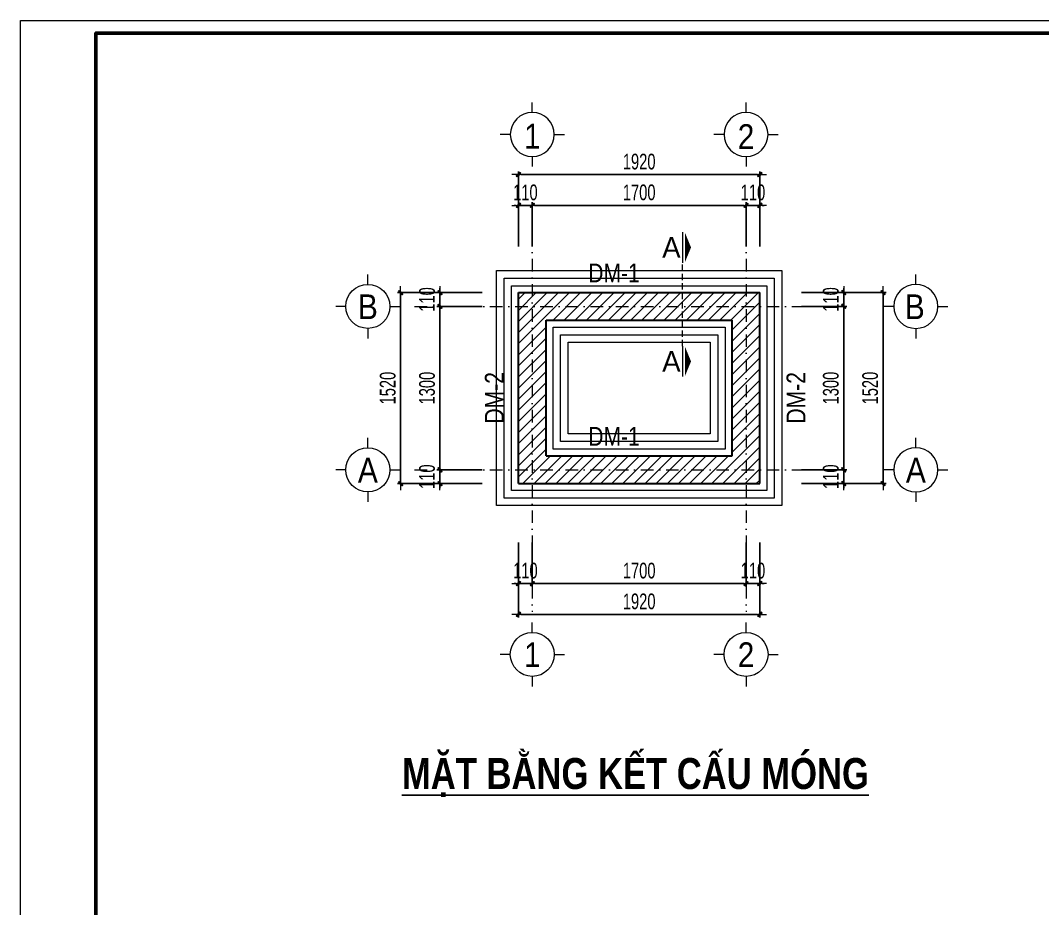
# Model space of a CAD drawing. Header units: millimetres. Extents: x -211129 to 461116, y -574633 to 115.
# Drawn here: x 301516 to 309646, y -538758 to -531691 of the extents above; entities that cross this region are included whole.
import ezdxf
from ezdxf.enums import TextEntityAlignment as Align

# ---------------------------------------------------------------- set-up
doc = ezdxf.new("R2010")
doc.units = ezdxf.units.MM
doc.header["$MEASUREMENT"] = 0
doc.header["$PDMODE"] = 32
doc.linetypes.add('DASHDOT', pattern=[1, 0.5, -0.25, 0, -0.25])
doc.linetypes.add('HIDDEN', pattern=[0.375, 0.25, -0.125])
doc.layers.get('Defpoints').update_dxf_attribs({"color": 1})
for name, color, linetype, lineweight in [('Khungten_LCDI', 7, 'Continuous', 5), ('LC Dim', 8, 'Continuous', 18), ('LC ISO', 153, 'Continuous', 13), ('LC Khac', 4, 'Continuous', 9), ('LC MANH DUT', 35, 'HIDDEN', 5), ('LC Net dam 1', 30, 'Continuous', 30), ('LC Net manh', 133, 'Continuous', 5), ('LC Net thay', 63, 'Continuous', 25), ('LC Net truc', 79, 'DASHDOT', 13), ('LC Text1', 3, 'Continuous', 20), ('LC Text2', 7, 'Continuous', 25)]:
    doc.layers.add(name, color=color, linetype=linetype, lineweight=lineweight)
doc.styles.add('HOATBIF', font='hoatbif.shx', dxfattribs={"width": 0.7})
doc.styles.add('Khungten', font='VHAVAN.TTF', dxfattribs={"width": 0.9, "height": 5000})
doc.styles.add('LC 1', font='VHAVANB.TTF')
doc.styles.add('LC3', font='VHARIALB.TTF', dxfattribs={"width": 0.8})
doc.styles.add('T2', font='VHARIAL.TTF', dxfattribs={"width": 0.8})
doc.styles.add('Title', font='VHBLACK.TTF', dxfattribs={"width": 0.8})
doc.dimstyles.new('1-100(1-50)', dxfattribs={"dimscale": 50, "dimtxt": 2.5, "dimasz": 0.35, "dimexe": 0.5, "dimexo": 0, "dimgap": 0.8, "dimtad": 1, "dimdec": 0, "dimzin": 0, "dimdsep": 46, "dimtxsty": 'HOATBIF', "dimblk1": 'DOT', "dimblk2": 'DOT', "dimsah": 1, "dimcen": -1, "dimdle": 1, "dimclrd": 256, "dimclre": 256, "dimclrt": 4, "dimadec": 3, "dimazin": 2, "dimtfac": 0.333333, "dimtdec": 0, "dimtix": 1, "dimtmove": 2, "dimatfit": 3, "dimldrblk": 'DOT', "dimfxl": 1, "dimtvp": 0.833333, "dimtolj": 1, "dimtzin": 0, "dimarcsym": 0})

# ---------------------------------------------------------------- blocks, each defined once
blk = doc.blocks.new('lcdi fix')
at = {"layer": 'Defpoints', "lineweight": 0}
blk.add_lwpolyline([(-1200, -14850), (-1200, 14850), (40800, 14850), (40800, -14850)], close=True, dxfattribs=at)
at = {"layer": 'Khungten_LCDI', "color": 5, "lineweight": 60}
blk.add_lwpolyline([(0, -14650), (0, 14650), (40600, 14650), (40600, -14650)], close=True, dxfattribs=at)
at = {"color": 7, "style": 'Khungten', "width": 0.8}
for tag, p in [('REVISION', (39499, -10746)), ('NGAYHT', (39546, -11609))]:
    blk.add_attdef(tag, text='', height=200, dxfattribs=at).set_placement(p, align=Align.CENTER)
at = {"layer": 'LC Text1', "color": 3, "style": 'LC 1', "width": 1.834006}
for tag, p, p2 in [('TENBANVE1', (36913, -8886), (40339, -8886)), ('TENBANVE2', (36913, -9562), (40339, -9562))]:
    blk.add_attdef(tag, text='', height=250, dxfattribs=at).set_placement(p, p2, align=Align.FIT)
at = {"layer": 'LC Text1', "style": 'Title', "width": 0.7}
blk.add_attdef('SOBANVE', text='', height=250, dxfattribs=at).set_placement((39562, -13896), align=Align.CENTER)
blk = doc.blocks.new('TTRUC')
at = {"layer": 'LC ISO'}
for p, q in [((0, 6.95), (0, 10.13)), ((-6.95, 0), (-10.13, 0)), ((6.95, 0), (10.13, 0)), ((0, -6.95), (0, -10.13))]:
    blk.add_line(p, q, dxfattribs=at)
at = {"layer": 'LC Net manh'}
blk.add_circle((0, 0), 6.95, dxfattribs=at)
blk = doc.blocks.new('DOT')
at = {"layer": 'LC Dim'}
blk.add_line((-3, 0), (3, 0), dxfattribs=at)
at = {"layer": 'LC Dim', "color": 4}
blk.add_line((-1, -1), (1, 1), dxfattribs=at)
blk.add_lwpolyline([(0.5, 1), (-1, -0.5), (-0.5, -1), (1, 0.5)], close=True, dxfattribs=at)
blk = doc.blocks.new('*D1047')
at = {"layer": 'Defpoints', "color": 0, "ltscale": 2, "transparency": 16777216}
for p in [(304853.1, -533966.9), (305188.2, -533966.9), (305188.2, -535266.9)]:
    blk.add_point(p, dxfattribs=at)
at = {"layer": 'LC Dim', "lineweight": -2, "ltscale": 2, "transparency": 16777216}
for p, q in [((305188.2, -533966.9), (304828.1, -533966.9)), ((304853.1, -535249.4), (304853.1, -533984.4)), ((305188.2, -535266.9), (304828.1, -535266.9))]:
    blk.add_line(p, q, dxfattribs=at)
at = {"layer": 'LC Dim', "lineweight": -2, "ltscale": 2, "transparency": 16777216, "xscale": 17.5, "yscale": 17.5, "zscale": 17.5}
for p, rotation in [((304853.1, -533966.9), 90), ((304853.1, -535266.9), 270)]:
    blk.add_blockref('DOT', p, dxfattribs=dict(at, rotation=rotation))
at = {"layer": 'LC Dim', "color": 4, "ltscale": 2, "transparency": 16777216, "insert": (304750.6, -534616.9), "char_height": 125, "attachment_point": 5, "rotation": 90, "style": 'HOATBIF'}
blk.add_mtext('\\A1;1300', dxfattribs=at)
blk = doc.blocks.new('_Dot')
at = {"color": 0, "linetype": 'ByBlock', "lineweight": -2}
blk.add_line((-0.5, 0), (-1, 0), dxfattribs=at)
at = {"color": 0, "linetype": 'ByBlock', "const_width": 0.5}
blk.add_lwpolyline([(-0.25, 0, 1), (0.25, 0, 1)], format="xyb", close=True, dxfattribs=at)
blk = doc.blocks.new('*D1048')
at = {"layer": 'Defpoints', "color": 0, "ltscale": 2, "transparency": 16777216}
for p in [(304853.1, -533856.9), (305188.2, -533856.9), (305188.2, -533966.9)]:
    blk.add_point(p, dxfattribs=at)
at = {"layer": 'LC Dim', "lineweight": -2, "ltscale": 2, "transparency": 16777216}
for p, q in [((305188.2, -533856.9), (304828.1, -533856.9)), ((304853.1, -533839.4), (304853.1, -533821.9)), ((304853.1, -533966.9), (304853.1, -533856.9)), ((305188.2, -533966.9), (304828.1, -533966.9)), ((304853.1, -533984.4), (304853.1, -534001.9))]:
    blk.add_line(p, q, dxfattribs=at)
at = {"layer": 'LC Dim', "lineweight": -2, "ltscale": 2, "transparency": 16777216, "xscale": 17.5, "yscale": 17.5, "zscale": 17.5}
for p, rotation in [((304853.1, -533856.9), 270), ((304853.1, -533966.9), 90)]:
    blk.add_blockref('DOT', p, dxfattribs=dict(at, rotation=rotation))
at = {"layer": 'LC Dim', "color": 4, "ltscale": 2, "transparency": 16777216, "insert": (304750.6, -533911.9), "char_height": 125, "attachment_point": 5, "rotation": 90, "style": 'HOATBIF'}
blk.add_mtext('\\A1;110', dxfattribs=at)
blk = doc.blocks.new('*D1049')
at = {"layer": 'Defpoints', "color": 0, "ltscale": 2, "transparency": 16777216}
for p in [(305188.2, -535266.9), (304853.1, -535376.9), (305188.2, -535376.9)]:
    blk.add_point(p, dxfattribs=at)
at = {"layer": 'LC Dim', "lineweight": -2, "ltscale": 2, "transparency": 16777216}
for p, q in [((304853.1, -535249.4), (304853.1, -535231.9)), ((305188.2, -535266.9), (304828.1, -535266.9)), ((304853.1, -535266.9), (304853.1, -535376.9)), ((305188.2, -535376.9), (304828.1, -535376.9)), ((304853.1, -535394.4), (304853.1, -535411.9))]:
    blk.add_line(p, q, dxfattribs=at)
at = {"layer": 'LC Dim', "lineweight": -2, "ltscale": 2, "transparency": 16777216, "xscale": 17.5, "yscale": 17.5, "zscale": 17.5}
for p, rotation in [((304853.1, -535266.9), 270), ((304853.1, -535376.9), 90)]:
    blk.add_blockref('DOT', p, dxfattribs=dict(at, rotation=rotation))
at = {"layer": 'LC Dim', "color": 4, "ltscale": 2, "transparency": 16777216, "insert": (304750.6, -535321.9), "char_height": 125, "attachment_point": 5, "rotation": 90, "style": 'HOATBIF'}
blk.add_mtext('\\A1;110', dxfattribs=at)
blk = doc.blocks.new('*D1050')
at = {"layer": 'Defpoints', "color": 0, "ltscale": 2, "transparency": 16777216}
for p in [(305587.6, -535844.2), (307287.6, -535844.2), (307287.6, -536172.1)]:
    blk.add_point(p, dxfattribs=at)
at = {"layer": 'LC Dim', "lineweight": -2, "ltscale": 2, "transparency": 16777216}
for p, q in [((305587.6, -535844.2), (305587.6, -536197.1)), ((307287.6, -535844.2), (307287.6, -536197.1)), ((305605.1, -536172.1), (307270.1, -536172.1))]:
    blk.add_line(p, q, dxfattribs=at)
at = {"layer": 'LC Dim', "lineweight": -2, "ltscale": 2, "transparency": 16777216, "xscale": 17.5, "yscale": 17.5, "zscale": 17.5, "rotation": 180}
blk.add_blockref('DOT', (305587.6, -536172.1), dxfattribs=at)
at = {"layer": 'LC Dim', "lineweight": -2, "ltscale": 2, "transparency": 16777216, "xscale": 17.5, "yscale": 17.5, "zscale": 17.5}
blk.add_blockref('DOT', (307287.6, -536172.1), dxfattribs=at)
at = {"layer": 'LC Dim', "color": 4, "ltscale": 2, "transparency": 16777216, "insert": (306437.6, -536069.6), "char_height": 125, "attachment_point": 5, "style": 'HOATBIF'}
blk.add_mtext('\\A1;1700', dxfattribs=at)
blk = doc.blocks.new('*D1051')
at = {"layer": 'Defpoints', "color": 0, "ltscale": 2, "transparency": 16777216}
for p in [(307287.6, -535844.2), (307397.6, -535844.2), (307397.6, -536172.1)]:
    blk.add_point(p, dxfattribs=at)
at = {"layer": 'LC Dim', "lineweight": -2, "ltscale": 2, "transparency": 16777216}
for p, q in [((307287.6, -535844.2), (307287.6, -536197.1)), ((307397.6, -535844.2), (307397.6, -536197.1)), ((307270.1, -536172.1), (307252.6, -536172.1)), ((307287.6, -536172.1), (307397.6, -536172.1)), ((307415.1, -536172.1), (307432.6, -536172.1))]:
    blk.add_line(p, q, dxfattribs=at)
at = {"layer": 'LC Dim', "lineweight": -2, "ltscale": 2, "transparency": 16777216, "xscale": 17.5, "yscale": 17.5, "zscale": 17.5}
blk.add_blockref('DOT', (307287.6, -536172.1), dxfattribs=at)
at = {"layer": 'LC Dim', "lineweight": -2, "ltscale": 2, "transparency": 16777216, "xscale": 17.5, "yscale": 17.5, "zscale": 17.5, "rotation": 180}
blk.add_blockref('DOT', (307397.6, -536172.1), dxfattribs=at)
at = {"layer": 'LC Dim', "color": 4, "ltscale": 2, "transparency": 16777216, "insert": (307342.6, -536069.6), "char_height": 125, "attachment_point": 5, "style": 'HOATBIF'}
blk.add_mtext('\\A1;110', dxfattribs=at)
blk = doc.blocks.new('*D1052')
at = {"layer": 'Defpoints', "color": 0, "ltscale": 2, "transparency": 16777216}
for p in [(305477.6, -535844.2), (305587.6, -535844.2), (305477.6, -536172.1)]:
    blk.add_point(p, dxfattribs=at)
at = {"layer": 'LC Dim', "lineweight": -2, "ltscale": 2, "transparency": 16777216}
for p, q in [((305477.6, -535844.2), (305477.6, -536197.1)), ((305587.6, -535844.2), (305587.6, -536197.1)), ((305460.1, -536172.1), (305442.6, -536172.1)), ((305587.6, -536172.1), (305477.6, -536172.1)), ((305605.1, -536172.1), (305622.6, -536172.1))]:
    blk.add_line(p, q, dxfattribs=at)
at = {"layer": 'LC Dim', "lineweight": -2, "ltscale": 2, "transparency": 16777216, "xscale": 17.5, "yscale": 17.5, "zscale": 17.5}
blk.add_blockref('DOT', (305477.6, -536172.1), dxfattribs=at)
at = {"layer": 'LC Dim', "lineweight": -2, "ltscale": 2, "transparency": 16777216, "xscale": 17.5, "yscale": 17.5, "zscale": 17.5, "rotation": 180}
blk.add_blockref('DOT', (305587.6, -536172.1), dxfattribs=at)
at = {"layer": 'LC Dim', "color": 4, "ltscale": 2, "transparency": 16777216, "insert": (305532.6, -536069.6), "char_height": 125, "attachment_point": 5, "style": 'HOATBIF'}
blk.add_mtext('\\A1;110', dxfattribs=at)
blk = doc.blocks.new('*D1053')
at = {"layer": 'Defpoints', "color": 0, "ltscale": 2, "transparency": 16777216}
for p in [(305477.6, -535844.2), (307397.6, -535844.2), (307397.6, -536417.1)]:
    blk.add_point(p, dxfattribs=at)
at = {"layer": 'LC Dim', "lineweight": -2, "ltscale": 2, "transparency": 16777216}
for p, q in [((305477.6, -535844.2), (305477.6, -536442.1)), ((307397.6, -535844.2), (307397.6, -536442.1)), ((305495.1, -536417.1), (307380.1, -536417.1))]:
    blk.add_line(p, q, dxfattribs=at)
at = {"layer": 'LC Dim', "lineweight": -2, "ltscale": 2, "transparency": 16777216, "xscale": 17.5, "yscale": 17.5, "zscale": 17.5, "rotation": 180}
blk.add_blockref('DOT', (305477.6, -536417.1), dxfattribs=at)
at = {"layer": 'LC Dim', "lineweight": -2, "ltscale": 2, "transparency": 16777216, "xscale": 17.5, "yscale": 17.5, "zscale": 17.5}
blk.add_blockref('DOT', (307397.6, -536417.1), dxfattribs=at)
at = {"layer": 'LC Dim', "color": 4, "ltscale": 2, "transparency": 16777216, "insert": (306437.6, -536314.6), "char_height": 125, "attachment_point": 5, "style": 'HOATBIF'}
blk.add_mtext('\\A1;1920', dxfattribs=at)
blk = doc.blocks.new('*D1054')
at = {"layer": 'Defpoints', "color": 0, "ltscale": 2, "transparency": 16777216}
for p in [(304540.5, -533856.9), (304947.1, -533856.9), (304947.1, -535376.9)]:
    blk.add_point(p, dxfattribs=at)
at = {"layer": 'LC Dim', "lineweight": -2, "ltscale": 2, "transparency": 16777216}
for p, q in [((304947.1, -533856.9), (304515.5, -533856.9)), ((304540.5, -535359.4), (304540.5, -533874.4)), ((304947.1, -535376.9), (304515.5, -535376.9))]:
    blk.add_line(p, q, dxfattribs=at)
at = {"layer": 'LC Dim', "lineweight": -2, "ltscale": 2, "transparency": 16777216, "xscale": 17.5, "yscale": 17.5, "zscale": 17.5}
for p, rotation in [((304540.5, -533856.9), 90), ((304540.5, -535376.9), 270)]:
    blk.add_blockref('DOT', p, dxfattribs=dict(at, rotation=rotation))
at = {"layer": 'LC Dim', "color": 4, "ltscale": 2, "transparency": 16777216, "insert": (304438, -534616.9), "char_height": 125, "attachment_point": 5, "rotation": 90, "style": 'HOATBIF'}
blk.add_mtext('\\A1;1520', dxfattribs=at)
blk = doc.blocks.new('*D1055')
at = {"layer": 'Defpoints', "color": 0, "ltscale": 2, "transparency": 16777216}
for p in [(307729.9, -533966.9), (308065, -533966.9), (307729.9, -535266.9)]:
    blk.add_point(p, dxfattribs=at)
at = {"layer": 'LC Dim', "lineweight": -2, "ltscale": 2, "transparency": 16777216}
for p, q in [((307729.9, -533966.9), (308090, -533966.9)), ((308065, -535249.4), (308065, -533984.4)), ((307729.9, -535266.9), (308090, -535266.9))]:
    blk.add_line(p, q, dxfattribs=at)
at = {"layer": 'LC Dim', "lineweight": -2, "ltscale": 2, "transparency": 16777216, "xscale": 17.5, "yscale": 17.5, "zscale": 17.5}
for p, rotation in [((308065, -533966.9), 90), ((308065, -535266.9), 270)]:
    blk.add_blockref('DOT', p, dxfattribs=dict(at, rotation=rotation))
at = {"layer": 'LC Dim', "color": 4, "ltscale": 2, "transparency": 16777216, "insert": (307962.5, -534616.9), "char_height": 125, "attachment_point": 5, "rotation": 90, "style": 'HOATBIF'}
blk.add_mtext('\\A1;1300', dxfattribs=at)
blk = doc.blocks.new('*D1056')
at = {"layer": 'Defpoints', "color": 0, "ltscale": 2, "transparency": 16777216}
for p in [(307729.9, -533856.9), (308065, -533856.9), (307729.9, -533966.9)]:
    blk.add_point(p, dxfattribs=at)
at = {"layer": 'LC Dim', "lineweight": -2, "ltscale": 2, "transparency": 16777216}
for p, q in [((307729.9, -533856.9), (308090, -533856.9)), ((308065, -533839.4), (308065, -533821.9)), ((308065, -533966.9), (308065, -533856.9)), ((307729.9, -533966.9), (308090, -533966.9)), ((308065, -533984.4), (308065, -534001.9))]:
    blk.add_line(p, q, dxfattribs=at)
at = {"layer": 'LC Dim', "lineweight": -2, "ltscale": 2, "transparency": 16777216, "xscale": 17.5, "yscale": 17.5, "zscale": 17.5}
for p, rotation in [((308065, -533856.9), 270), ((308065, -533966.9), 90)]:
    blk.add_blockref('DOT', p, dxfattribs=dict(at, rotation=rotation))
at = {"layer": 'LC Dim', "color": 4, "ltscale": 2, "transparency": 16777216, "insert": (307962.5, -533911.9), "char_height": 125, "attachment_point": 5, "rotation": 90, "style": 'HOATBIF'}
blk.add_mtext('\\A1;110', dxfattribs=at)
blk = doc.blocks.new('*D1057')
at = {"layer": 'Defpoints', "color": 0, "ltscale": 2, "transparency": 16777216}
for p in [(307729.9, -535266.9), (307729.9, -535376.9), (308065, -535376.9)]:
    blk.add_point(p, dxfattribs=at)
at = {"layer": 'LC Dim', "lineweight": -2, "ltscale": 2, "transparency": 16777216}
for p, q in [((308065, -535249.4), (308065, -535231.9)), ((307729.9, -535266.9), (308090, -535266.9)), ((308065, -535266.9), (308065, -535376.9)), ((307729.9, -535376.9), (308090, -535376.9)), ((308065, -535394.4), (308065, -535411.9))]:
    blk.add_line(p, q, dxfattribs=at)
at = {"layer": 'LC Dim', "lineweight": -2, "ltscale": 2, "transparency": 16777216, "xscale": 17.5, "yscale": 17.5, "zscale": 17.5}
for p, rotation in [((308065, -535266.9), 270), ((308065, -535376.9), 90)]:
    blk.add_blockref('DOT', p, dxfattribs=dict(at, rotation=rotation))
at = {"layer": 'LC Dim', "color": 4, "ltscale": 2, "transparency": 16777216, "insert": (307962.5, -535321.9), "char_height": 125, "attachment_point": 5, "rotation": 90, "style": 'HOATBIF'}
blk.add_mtext('\\A1;110', dxfattribs=at)
blk = doc.blocks.new('*D1058')
at = {"layer": 'Defpoints', "color": 0, "ltscale": 2, "transparency": 16777216}
for p in [(307971, -533856.9), (308377.6, -533856.9), (307971, -535376.9)]:
    blk.add_point(p, dxfattribs=at)
at = {"layer": 'LC Dim', "lineweight": -2, "ltscale": 2, "transparency": 16777216}
for p, q in [((307971, -533856.9), (308402.6, -533856.9)), ((308377.6, -535359.4), (308377.6, -533874.4)), ((307971, -535376.9), (308402.6, -535376.9))]:
    blk.add_line(p, q, dxfattribs=at)
at = {"layer": 'LC Dim', "lineweight": -2, "ltscale": 2, "transparency": 16777216, "xscale": 17.5, "yscale": 17.5, "zscale": 17.5}
for p, rotation in [((308377.6, -533856.9), 90), ((308377.6, -535376.9), 270)]:
    blk.add_blockref('DOT', p, dxfattribs=dict(at, rotation=rotation))
at = {"layer": 'LC Dim', "color": 4, "ltscale": 2, "transparency": 16777216, "insert": (308275.1, -534616.9), "char_height": 125, "attachment_point": 5, "rotation": 90, "style": 'HOATBIF'}
blk.add_mtext('\\A1;1520', dxfattribs=at)
blk = doc.blocks.new('*D1059')
at = {"layer": 'Defpoints', "color": 0, "ltscale": 2, "transparency": 16777216}
for p in [(307287.6, -533162.6), (305587.6, -533490.5), (307287.6, -533490.5)]:
    blk.add_point(p, dxfattribs=at)
at = {"layer": 'LC Dim', "lineweight": -2, "ltscale": 2, "transparency": 16777216}
for p, q in [((305587.6, -533490.5), (305587.6, -533137.6)), ((307287.6, -533490.5), (307287.6, -533137.6)), ((305605.1, -533162.6), (307270.1, -533162.6))]:
    blk.add_line(p, q, dxfattribs=at)
at = {"layer": 'LC Dim', "lineweight": -2, "ltscale": 2, "transparency": 16777216, "xscale": 17.5, "yscale": 17.5, "zscale": 17.5, "rotation": 180}
blk.add_blockref('DOT', (305587.6, -533162.6), dxfattribs=at)
at = {"layer": 'LC Dim', "lineweight": -2, "ltscale": 2, "transparency": 16777216, "xscale": 17.5, "yscale": 17.5, "zscale": 17.5}
blk.add_blockref('DOT', (307287.6, -533162.6), dxfattribs=at)
at = {"layer": 'LC Dim', "color": 4, "ltscale": 2, "transparency": 16777216, "insert": (306437.6, -533060.1), "char_height": 125, "attachment_point": 5, "style": 'HOATBIF'}
blk.add_mtext('\\A1;1700', dxfattribs=at)
blk = doc.blocks.new('*D1060')
at = {"layer": 'Defpoints', "color": 0, "ltscale": 2, "transparency": 16777216}
for p in [(307397.6, -533162.6), (307287.6, -533490.5), (307397.6, -533490.5)]:
    blk.add_point(p, dxfattribs=at)
at = {"layer": 'LC Dim', "lineweight": -2, "ltscale": 2, "transparency": 16777216}
for p, q in [((307287.6, -533490.5), (307287.6, -533137.6)), ((307397.6, -533490.5), (307397.6, -533137.6)), ((307270.1, -533162.6), (307252.6, -533162.6)), ((307287.6, -533162.6), (307397.6, -533162.6)), ((307415.1, -533162.6), (307432.6, -533162.6))]:
    blk.add_line(p, q, dxfattribs=at)
at = {"layer": 'LC Dim', "lineweight": -2, "ltscale": 2, "transparency": 16777216, "xscale": 17.5, "yscale": 17.5, "zscale": 17.5}
blk.add_blockref('DOT', (307287.6, -533162.6), dxfattribs=at)
at = {"layer": 'LC Dim', "lineweight": -2, "ltscale": 2, "transparency": 16777216, "xscale": 17.5, "yscale": 17.5, "zscale": 17.5, "rotation": 180}
blk.add_blockref('DOT', (307397.6, -533162.6), dxfattribs=at)
at = {"layer": 'LC Dim', "color": 4, "ltscale": 2, "transparency": 16777216, "insert": (307342.6, -533060.1), "char_height": 125, "attachment_point": 5, "style": 'HOATBIF'}
blk.add_mtext('\\A1;110', dxfattribs=at)
blk = doc.blocks.new('*D1061')
at = {"layer": 'Defpoints', "color": 0, "ltscale": 2, "transparency": 16777216}
for p in [(305477.6, -533162.6), (305477.6, -533490.5), (305587.6, -533490.5)]:
    blk.add_point(p, dxfattribs=at)
at = {"layer": 'LC Dim', "lineweight": -2, "ltscale": 2, "transparency": 16777216}
for p, q in [((305477.6, -533490.5), (305477.6, -533137.6)), ((305587.6, -533490.5), (305587.6, -533137.6)), ((305460.1, -533162.6), (305442.6, -533162.6)), ((305587.6, -533162.6), (305477.6, -533162.6)), ((305605.1, -533162.6), (305622.6, -533162.6))]:
    blk.add_line(p, q, dxfattribs=at)
at = {"layer": 'LC Dim', "lineweight": -2, "ltscale": 2, "transparency": 16777216, "xscale": 17.5, "yscale": 17.5, "zscale": 17.5}
blk.add_blockref('DOT', (305477.6, -533162.6), dxfattribs=at)
at = {"layer": 'LC Dim', "lineweight": -2, "ltscale": 2, "transparency": 16777216, "xscale": 17.5, "yscale": 17.5, "zscale": 17.5, "rotation": 180}
blk.add_blockref('DOT', (305587.6, -533162.6), dxfattribs=at)
at = {"layer": 'LC Dim', "color": 4, "ltscale": 2, "transparency": 16777216, "insert": (305532.6, -533060.1), "char_height": 125, "attachment_point": 5, "style": 'HOATBIF'}
blk.add_mtext('\\A1;110', dxfattribs=at)
blk = doc.blocks.new('*D1062')
at = {"layer": 'Defpoints', "color": 0, "ltscale": 2, "transparency": 16777216}
for p in [(307397.6, -532917.6), (305477.6, -533490.5), (307397.6, -533490.5)]:
    blk.add_point(p, dxfattribs=at)
at = {"layer": 'LC Dim', "lineweight": -2, "ltscale": 2, "transparency": 16777216}
for p, q in [((305477.6, -533490.5), (305477.6, -532892.6)), ((307397.6, -533490.5), (307397.6, -532892.6)), ((305495.1, -532917.6), (307380.1, -532917.6))]:
    blk.add_line(p, q, dxfattribs=at)
at = {"layer": 'LC Dim', "lineweight": -2, "ltscale": 2, "transparency": 16777216, "xscale": 17.5, "yscale": 17.5, "zscale": 17.5, "rotation": 180}
blk.add_blockref('DOT', (305477.6, -532917.6), dxfattribs=at)
at = {"layer": 'LC Dim', "lineweight": -2, "ltscale": 2, "transparency": 16777216, "xscale": 17.5, "yscale": 17.5, "zscale": 17.5}
blk.add_blockref('DOT', (307397.6, -532917.6), dxfattribs=at)
at = {"layer": 'LC Dim', "color": 4, "ltscale": 2, "transparency": 16777216, "insert": (306437.6, -532815.1), "char_height": 125, "attachment_point": 5, "style": 'HOATBIF'}
blk.add_mtext('\\A1;1920', dxfattribs=at)
blk = doc.blocks.new('TIEUDE1')
at = {"layer": 'LC Text2', "color": 7, "style": 'LC 1'}
blk.add_attdef('TIªU§Ò', text='', height=5, dxfattribs=at).set_placement((0, 0), align=Align.BOTTOM_CENTER)
blk.add_attdef('TL', text='', height=3, dxfattribs=at).set_placement((0, -2), align=Align.TOP_CENTER)

msp = doc.modelspace()

# ---------------------------------------------------------------- hatches: boundary and pattern name
at = {"layer": 'LC Dim', "ltscale": 2}
h = msp.add_hatch(dxfattribs=at)
h.set_pattern_fill('ANSI31', color=256, scale=500)
h.set_pattern_definition([(45, (340707.01, -309440.743), (-44.194174, 44.194174), [])])
h.paths.add_polyline_path([(307397.6, -533856.9), (305477.6, -533856.9), (305477.6, -535376.9), (307397.6, -535376.9)])
h.paths.add_polyline_path([(305697.6, -535156.9), (305697.6, -534076.9), (307177.6, -534076.9), (307177.6, -535156.9)], flags=16)
h.paths.add_polyline_path([(305752.6, -535101.9), (305752.6, -534131.9), (307122.6, -534131.9), (307122.6, -535101.9)], flags=0)
h.paths.add_polyline_path([(305812.6, -535041.9), (305812.6, -534191.9), (307062.6, -534191.9), (307062.6, -535041.9)], flags=0)
h.paths.add_polyline_path([(305872.6, -534981.9), (305872.6, -534251.9), (307002.6, -534251.9), (307002.6, -534981.9)], flags=0)

# ---------------------------------------------------------------- linework, layer by layer
at = {"layer": 'LC Khac', "color": 1, "ltscale": 2}
for p, q in [((306783.2, -533376.1), (306783.2, -533618.8)), ((306783.2, -534283), (306783.2, -534525.7))]:
    msp.add_line(p, q, dxfattribs=at)
for points in [[(306850.2, -533497.5, 0, 235.7, 0), (306801.5, -533497.5, 137.5, 137.5, 0)], [(306850.2, -534404.3, 0, 235.7, 0), (306801.5, -534404.3, 137.5, 137.5, 0)]]:
    msp.add_lwpolyline(points, format="xyseb", dxfattribs=at)
at = {"layer": 'LC MANH DUT', "ltscale": 200}
msp.add_line((306783.2, -534283), (306783.2, -533618.8), dxfattribs=at)
at = {"layer": 'LC Net dam 1', "ltscale": 200}
for p, q in [((305477.6, -533856.9), (307397.6, -533856.9)), ((305477.6, -535376.9), (305477.6, -533856.9)), ((307397.6, -535376.9), (307397.6, -533856.9)), ((305697.6, -534076.9), (307177.6, -534076.9)), ((305697.6, -535156.9), (305697.6, -534076.9)), ((307177.6, -535156.9), (307177.6, -534076.9)), ((305697.6, -535156.9), (307177.6, -535156.9)), ((305477.6, -535376.9), (307397.6, -535376.9))]:
    msp.add_line(p, q, dxfattribs=at)
at = {"layer": 'LC Net manh', "ltscale": 2}
for points in [[(305302.6, -533681.9), (307572.6, -533681.9), (307572.6, -535551.9), (305302.6, -535551.9)], [(305362.6, -533741.9), (307512.6, -533741.9), (307512.6, -535491.9), (305362.6, -535491.9)], [(305422.6, -533801.9), (307452.6, -533801.9), (307452.6, -535431.9), (305422.6, -535431.9)], [(305752.6, -534131.9), (307122.6, -534131.9), (307122.6, -535101.9), (305752.6, -535101.9)], [(305812.6, -534191.9), (307062.6, -534191.9), (307062.6, -535041.9), (305812.6, -535041.9)], [(305872.6, -534251.9), (307002.6, -534251.9), (307002.6, -534981.9), (305872.6, -534981.9)]]:
    msp.add_lwpolyline(points, close=True, dxfattribs=at)
at = {"layer": 'LC Net truc', "ltscale": 200}
for p, q in [((305587.6, -533388.9), (305587.6, -536397.4)), ((307287.6, -533388.9), (307287.6, -536397.4)), ((304650.7, -533966.9), (307886.9, -533966.9)), ((304650.7, -535266.9), (307886.9, -535266.9))]:
    msp.add_line(p, q, dxfattribs=at)

# ---------------------------------------------------------------- block references
at = {"layer": 'LC ISO', "xscale": -25.19610424696835, "yscale": 25.19610424696835, "zscale": 25.19610424696835, "rotation": 180}
for p in [(305587.6, -532598.8), (307287.6, -532598.8)]:
    msp.add_blockref('TTRUC', p, dxfattribs=at)
at = {"layer": 'LC ISO', "yscale": 25.19610424696835, "zscale": 25.19610424696835}
for p, xscale in [((304279.7, -533966.9), 25.19610424696835), ((308638.4, -533966.9), -25.19610424696835), ((304279.7, -535266.9), 25.19610424696835), ((308638.4, -535266.9), -25.19610424696835), ((305587.6, -536735.9), 25.19610424696835), ((307287.6, -536735.9), 25.19610424696835)]:
    msp.add_blockref('TTRUC', p, dxfattribs=dict(at, xscale=xscale))
at = {"layer": 'LC Net thay', "xscale": 0.5000000000000013, "yscale": 0.5000000000000013, "zscale": 0.5000000000000013}
msp.add_blockref('lcdi fix', (302116.3, -539116.2), dxfattribs=at)
at = {"layer": 'LC Text2'}
ref = msp.add_blockref('TIEUDE1', (306408, -537880.6), dxfattribs=dict(at, xscale=50.00000000009664, yscale=50.00000000009664, zscale=50.00000000009664))
ref.add_attrib('TIªU§Ò', '%%UmÆt B»NG kÕt cÊu MãNG', dxfattribs={"color": 7, "height": 246.221, "style": 'LC3', "width": 0.8}).set_placement((306408, -537880.6), align=Align.BOTTOM_CENTER)

# ---------------------------------------------------------------- texts
at = {"ltscale": 2, "style": 'LC 1'}
for p in [(306693.9, -533497.5), (306693.9, -534404.3)]:
    msp.add_attdef('A', text='A', height=165, dxfattribs=at).set_placement(p, align=Align.MIDDLE_CENTER)
at = {"layer": 'LC Text1', "ltscale": 0.2, "style": 'LC 1', "width": 0.9}
for s, p in [('1', (305587.6, -532769.7)), ('2', (307287.6, -532773.4)), ('B', (304279.7, -534127.4)), ('B', (308629.8, -534127.4)), ('A', (304279.7, -535427.4)), ('A', (308638.5, -535427.4)), ('1', (305587.6, -536896.4)), ('2', (307287.6, -536896.4))]:
    msp.add_text(s, height=197.3, dxfattribs=at).set_placement(p, align=Align.BOTTOM_CENTER)
at = {"layer": 'LC Text2', "style": 'T2', "width": 0.8}
for p in [(306032.5, -533775.5), (306032.5, -535075.5)]:
    msp.add_text('dm-1', height=150.16, dxfattribs=at).set_placement(p)
for p in [(305360.4, -534899.1), (307759.8, -534899.1)]:
    msp.add_text('dm-2', height=150.16, rotation=90, dxfattribs=at).set_placement(p)

# ---------------------------------------------------------------- dimensions: what is measured, and where the dimension line sits
at = {"layer": 'LC Dim', "ltscale": 2}
for base, p1, p2, picture, middle in [((307397.6, -532917.6), (305477.6, -533490.5), (307397.6, -533490.5), '*D1062', (306437.6, -532815.1)), ((305477.6, -533162.6), (305587.6, -533490.5), (305477.6, -533490.5), '*D1061', (305532.6, -533060.1)), ((307287.6, -533162.6), (305587.6, -533490.5), (307287.6, -533490.5), '*D1059', (306437.6, -533060.1)), ((307397.6, -533162.6), (307287.6, -533490.5), (307397.6, -533490.5), '*D1060', (307342.6, -533060.1)), ((305477.6, -536172.1), (305587.6, -535844.2), (305477.6, -535844.2), '*D1052', (305532.6, -536069.6)), ((307397.6, -536417.1), (305477.6, -535844.2), (307397.6, -535844.2), '*D1053', (306437.6, -536314.6)), ((307287.6, -536172.1), (305587.6, -535844.2), (307287.6, -535844.2), '*D1050', (306437.6, -536069.6)), ((307397.6, -536172.1), (307287.6, -535844.2), (307397.6, -535844.2), '*D1051', (307342.6, -536069.6))]:
    dim = msp.add_linear_dim(base=base, p1=p1, p2=p2, dimstyle='1-100(1-50)', dxfattribs=at)
    dim.commit()
    dim.dimension.update_dxf_attribs({"geometry": picture, "text_midpoint": middle})
for base, p1, p2, picture, middle in [((304853.1, -533856.9), (305188.2, -533966.9), (305188.2, -533856.9), '*D1048', (304750.6, -533911.9)), ((308065, -533856.9), (307729.9, -533966.9), (307729.9, -533856.9), '*D1056', (307962.5, -533911.9)), ((304540.5, -533856.9), (304947.1, -535376.9), (304947.1, -533856.9), '*D1054', (304438, -534616.9)), ((308377.6, -533856.9), (307971, -535376.9), (307971, -533856.9), '*D1058', (308275.1, -534616.9)), ((304853.1, -535376.9), (305188.2, -535266.9), (305188.2, -535376.9), '*D1049', (304750.6, -535321.9)), ((308065, -535376.9), (307729.9, -535266.9), (307729.9, -535376.9), '*D1057', (307962.5, -535321.9))]:
    dim = msp.add_linear_dim(base=base, p1=p1, p2=p2, angle=90, dimstyle='1-100(1-50)', dxfattribs=at)
    dim.commit()
    dim.dimension.update_dxf_attribs({"geometry": picture, "text_midpoint": middle})
for base, p1, p2, picture, middle in [((304853.1, -533966.9), (305188.2, -535266.9), (305188.2, -533966.9), '*D1047', (304750.6, -534616.9)), ((308065, -533966.9), (307729.9, -535266.9), (307729.9, -533966.9), '*D1055', (307962.5, -534616.9))]:
    dim = msp.add_linear_dim(base=base, p1=p1, p2=p2, angle=90, dimstyle='1-100(1-50)', override={"dimlfac": 1}, dxfattribs=at)
    dim.commit()
    dim.dimension.update_dxf_attribs({"geometry": picture, "text_midpoint": middle})

doc.saveas('drawing.dxf')
